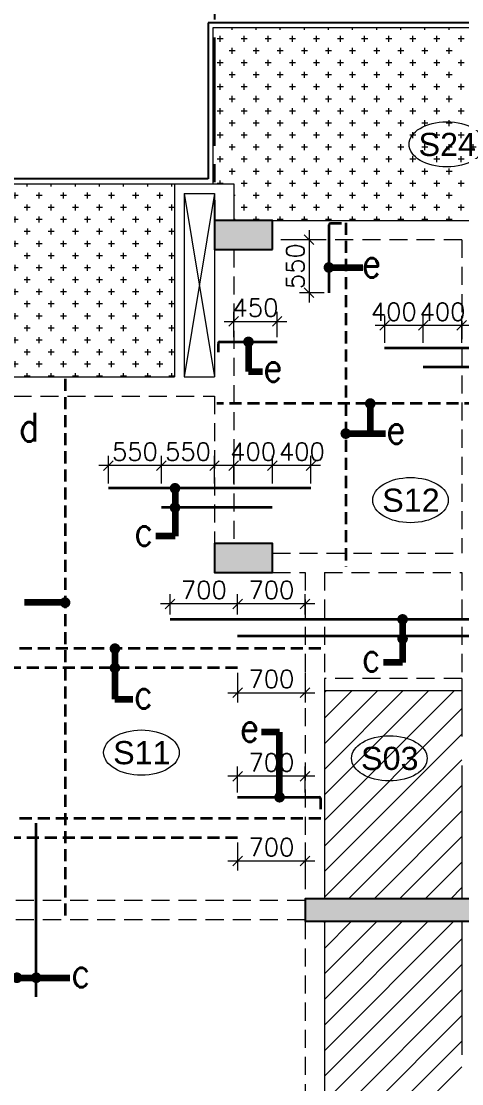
# Model space of a CAD drawing. Header units: millimetres. Extents: x 1255966 to 1543012, y 318612 to 465611.
# Drawn here: x 1285548 to 1290117, y 353858 to 364873 of the extents above; entities that cross this region are included whole.
import ezdxf

# ---------------------------------------------------------------- set-up
doc = ezdxf.new("R2010")
doc.units = ezdxf.units.MM
doc.header["$LTSCALE"] = 500
doc.header["$MEASUREMENT"] = 0
doc.header["$PDMODE"] = 34
for name, pattern in [('CONTINOUS', [0]), ('DASHED2', [0.375, 0.25, -0.125]), ('HIDDEN', [0.375, 0.25, -0.125]), ('PHANTOM2', [1.25, 0.625, -0.125, 0.125, -0.125, 0.125, -0.125]), ('Site$0$CENTER2', [1.125, 0.75, -0.125, 0.125, -0.125])]:
    doc.linetypes.add(name, pattern=pattern)
doc.layers.get('Defpoints').update_dxf_attribs({"lineweight": 0})
for name, color, linetype, lineweight in [('ARROW', 1, 'Continuous', 0), ('CALL', 1, 'Continuous', 18), ('CUT OUT', 1, 'Continuous', 13), ('HATCH', 1, 'Continuous', 5), ('ST-DIM', 1, 'PHANTOM2', 15), ('STC REINF.BOTTOM', 7, 'Continuous', 35), ('TEXT 01', 3, 'Continuous', 15), ('TOWER AREA BEAM..', 3, 'Continuous', 20), ('TOWER COL HATCH', 253, 'Continuous', 20)]:
    doc.layers.add(name, color=color, linetype=linetype, lineweight=lineweight)
for name, color, linetype in [('GRID', 7, 'Continuous'), ('S-COLUMN-HATCH', 253, 'Continuous'), ('S-FRAMING PLAN', 4, 'Continuous'), ('S-T', 3, 'Continuous'), ('TOWER AREA COLUMN.', 6, 'Continuous')]:
    doc.layers.add(name, color=color, linetype=linetype)
doc.layers.add('PROJECTION', color=7, linetype='HIDDEN', true_color=0xff4000)
doc.styles.add('ABHI', font='arial.ttf')
doc.styles.add('ROMANCE', font='romans.shx')
doc.styles.add('S-T', font='romans.shx')
doc.dimstyles.new('GRID DIM', dxfattribs={"dimtxt": 250, "dimasz": 100, "dimexe": 75, "dimexo": 0, "dimgap": 50, "dimtad": 1, "dimdec": 0, "dimzin": 0, "dimdsep": 46, "dimtxsty": 'ROMANCE', "dimblk": 'ARCHTICK', "dimcen": 0, "dimdle": 0.5, "dimclrd": 8, "dimclre": 8, "dimclrt": 3, "dimadec": 0, "dimazin": 0, "dimtfac": 1, "dimtdec": 0, "dimtmove": 0, "dimatfit": 3, "dimldrblk": 'DOT', "dimfxl": 200, "dimtolj": 1, "dimtzin": 0, "dimlwd": -1, "dimlwe": -1, "dimarcsym": 2})
pattern_1 = [(90, (-1381890.62, -304839.69), (-125, 125), [62.5, -187.5]), (180, (-1381859.37, -304808.44), (-125, -125), [62.5, -187.5])]
pattern_2 = [(45, (-1381890.62, -304839.69), (-132.582521, 132.582521), [])]

# ---------------------------------------------------------------- blocks, each defined once
blk = doc.blocks.new('_ArchTick')
at = {"color": 0, "linetype": 'ByBlock', "const_width": 0.15}
blk.add_lwpolyline([(-0.5, -0.5), (0.5, 0.5)], dxfattribs=at)
blk = doc.blocks.new('_Dot')
at = {"color": 0, "linetype": 'ByBlock', "lineweight": -2}
blk.add_line((-0.5, 0), (-1, 0), dxfattribs=at)
at = {"color": 0, "linetype": 'ByBlock', "const_width": 0.5}
blk.add_lwpolyline([(-0.25, 0, 1), (0.25, 0, 1)], format="xyb", close=True, dxfattribs=at)
blk = doc.blocks.new('_Oblique')
at = {"color": 0, "linetype": 'ByBlock', "lineweight": -2}
blk.add_line((-0.5, -0.5), (0.5, 0.5), dxfattribs=at)
blk = doc.blocks.new('*D327')
at = {"layer": 'Defpoints', "color": 0, "linetype": 'ByBlock', "transparency": 16777216}
for p in [(1287792, 358169), (1288492, 358169), (1288492, 357912)]:
    blk.add_point(p, dxfattribs=at)
at = {"layer": 'ST-DIM', "color": 1, "linetype": 'CONTINOUS', "transparency": 16777216}
for p, q in [((1287792, 358119), (1287792, 357812)), ((1288492, 358119), (1288492, 357812)), ((1287692, 357912), (1288592, 357912))]:
    blk.add_line(p, q, dxfattribs=at)
at = {"layer": 'ST-DIM', "color": 1, "linetype": 'ByBlock', "transparency": 16777216, "xscale": 100, "yscale": 100, "zscale": 100, "rotation": 180}
blk.add_blockref('_Oblique', (1287792, 357912), dxfattribs=at)
at = {"layer": 'ST-DIM', "color": 1, "linetype": 'ByBlock', "transparency": 16777216, "xscale": 100, "yscale": 100, "zscale": 100}
blk.add_blockref('_Oblique', (1288492, 357912), dxfattribs=at)
at = {"layer": 'ST-DIM', "color": 3, "linetype": 'ByBlock', "transparency": 16777216, "insert": (1288142, 358054), "char_height": 185, "attachment_point": 5, "style": 'ROMANCE'}
blk.add_mtext('\\A1;700', dxfattribs=at)
blk = doc.blocks.new('*D335')
at = {"layer": 'Defpoints', "color": 0, "linetype": 'ByBlock', "transparency": 16777216}
for p in [(1287792, 356409), (1288492, 356409), (1288492, 356168)]:
    blk.add_point(p, dxfattribs=at)
at = {"layer": 'ST-DIM', "color": 1, "linetype": 'CONTINOUS', "transparency": 16777216}
for p, q in [((1287792, 356359), (1287792, 356068)), ((1288492, 356359), (1288492, 356068)), ((1287692, 356168), (1288592, 356168))]:
    blk.add_line(p, q, dxfattribs=at)
at = {"layer": 'ST-DIM', "color": 1, "linetype": 'ByBlock', "transparency": 16777216, "xscale": 100, "yscale": 100, "zscale": 100, "rotation": 180}
blk.add_blockref('_Oblique', (1287792, 356168), dxfattribs=at)
at = {"layer": 'ST-DIM', "color": 1, "linetype": 'ByBlock', "transparency": 16777216, "xscale": 100, "yscale": 100, "zscale": 100}
blk.add_blockref('_Oblique', (1288492, 356168), dxfattribs=at)
at = {"layer": 'ST-DIM', "color": 3, "linetype": 'ByBlock', "transparency": 16777216, "insert": (1288142, 356310), "char_height": 185, "attachment_point": 5, "style": 'ROMANCE'}
blk.add_mtext('\\A1;700', dxfattribs=at)
blk = doc.blocks.new('*D342')
at = {"layer": 'Defpoints', "color": 0, "linetype": 'ByBlock', "transparency": 16777216}
for p in [(1287792, 357046), (1287792, 356828, 0), (1288492, 356828, 0)]:
    blk.add_point(p, dxfattribs=at)
at = {"layer": 'ST-DIM', "color": 1, "linetype": 'CONTINOUS', "transparency": 16777216}
for p, q in [((1287792, 356878), (1287792, 357146)), ((1288492, 356878), (1288492, 357146)), ((1288592, 357046), (1287692, 357046))]:
    blk.add_line(p, q, dxfattribs=at)
at = {"layer": 'ST-DIM', "color": 1, "linetype": 'ByBlock', "transparency": 16777216, "xscale": 100, "yscale": 100, "zscale": 100, "rotation": 180}
blk.add_blockref('_Oblique', (1287792, 357046), dxfattribs=at)
at = {"layer": 'ST-DIM', "color": 1, "linetype": 'ByBlock', "transparency": 16777216, "xscale": 100, "yscale": 100, "zscale": 100}
blk.add_blockref('_Oblique', (1288492, 357046), dxfattribs=at)
at = {"layer": 'ST-DIM', "color": 3, "linetype": 'ByBlock', "transparency": 16777216, "insert": (1288142, 357189), "char_height": 185, "attachment_point": 5, "style": 'ROMANCE'}
blk.add_mtext('\\A1;700', dxfattribs=at)
blk = doc.blocks.new('*D343')
at = {"layer": 'Defpoints', "color": 0, "linetype": 'ByBlock', "transparency": 16777216}
for p in [(1287752, 360267), (1287752, 360031, 0), (1288152, 360031, 0)]:
    blk.add_point(p, dxfattribs=at)
at = {"layer": 'ST-DIM', "color": 1, "linetype": 'CONTINOUS', "transparency": 16777216}
for p, q in [((1287752, 360081), (1287752, 360367)), ((1288152, 360081), (1288152, 360367)), ((1288252, 360267), (1287652, 360267))]:
    blk.add_line(p, q, dxfattribs=at)
at = {"layer": 'ST-DIM', "color": 1, "linetype": 'ByBlock', "transparency": 16777216, "xscale": 100, "yscale": 100, "zscale": 100, "rotation": 180}
blk.add_blockref('_Oblique', (1287752, 360267), dxfattribs=at)
at = {"layer": 'ST-DIM', "color": 1, "linetype": 'ByBlock', "transparency": 16777216, "xscale": 100, "yscale": 100, "zscale": 100}
blk.add_blockref('_Oblique', (1288152, 360267), dxfattribs=at)
at = {"layer": 'ST-DIM', "color": 3, "linetype": 'ByBlock', "transparency": 16777216, "insert": (1287952, 360410), "char_height": 185, "attachment_point": 5, "style": 'ROMANCE'}
blk.add_mtext('\\A1;400', dxfattribs=at)
blk = doc.blocks.new('*D344')
at = {"layer": 'Defpoints', "color": 0, "linetype": 'ByBlock', "transparency": 16777216}
for p in [(1288152, 360267), (1288152, 360031, 0), (1288552, 360031, 0)]:
    blk.add_point(p, dxfattribs=at)
at = {"layer": 'ST-DIM', "color": 1, "linetype": 'CONTINOUS', "transparency": 16777216}
for p, q in [((1288152, 360081), (1288152, 360367)), ((1288552, 360081), (1288552, 360367)), ((1288652, 360267), (1288052, 360267))]:
    blk.add_line(p, q, dxfattribs=at)
at = {"layer": 'ST-DIM', "color": 1, "linetype": 'ByBlock', "transparency": 16777216, "xscale": 100, "yscale": 100, "zscale": 100, "rotation": 180}
blk.add_blockref('_Oblique', (1288152, 360267), dxfattribs=at)
at = {"layer": 'ST-DIM', "color": 1, "linetype": 'ByBlock', "transparency": 16777216, "xscale": 100, "yscale": 100, "zscale": 100}
blk.add_blockref('_Oblique', (1288552, 360267), dxfattribs=at)
at = {"layer": 'ST-DIM', "color": 3, "linetype": 'ByBlock', "transparency": 16777216, "insert": (1288458, 360410), "char_height": 185, "attachment_point": 5, "style": 'ROMANCE'}
blk.add_mtext('\\A1;400', dxfattribs=at)
blk = doc.blocks.new('*D345')
at = {"layer": 'Defpoints', "color": 0, "linetype": 'ByBlock', "transparency": 16777216}
for p in [(1287002, 360267), (1287002, 360031, 0), (1287552, 360031, 0)]:
    blk.add_point(p, dxfattribs=at)
at = {"layer": 'ST-DIM', "color": 1, "linetype": 'CONTINOUS', "transparency": 16777216}
for p, q in [((1287002, 360081), (1287002, 360367)), ((1287552, 360081), (1287552, 360367)), ((1287652, 360267), (1286902, 360267))]:
    blk.add_line(p, q, dxfattribs=at)
at = {"layer": 'ST-DIM', "color": 1, "linetype": 'ByBlock', "transparency": 16777216, "xscale": 100, "yscale": 100, "zscale": 100, "rotation": 180}
blk.add_blockref('_Oblique', (1287002, 360267), dxfattribs=at)
at = {"layer": 'ST-DIM', "color": 1, "linetype": 'ByBlock', "transparency": 16777216, "xscale": 100, "yscale": 100, "zscale": 100}
blk.add_blockref('_Oblique', (1287552, 360267), dxfattribs=at)
at = {"layer": 'ST-DIM', "color": 3, "linetype": 'ByBlock', "transparency": 16777216, "insert": (1287277, 360410), "char_height": 185, "attachment_point": 5, "style": 'ROMANCE'}
blk.add_mtext('\\A1;550', dxfattribs=at)
blk = doc.blocks.new('*D346')
at = {"layer": 'Defpoints', "color": 0, "linetype": 'ByBlock', "transparency": 16777216}
for p in [(1286452, 360267), (1286452, 360031, 0), (1287002, 360031, 0)]:
    blk.add_point(p, dxfattribs=at)
at = {"layer": 'ST-DIM', "color": 1, "linetype": 'CONTINOUS', "transparency": 16777216}
for p, q in [((1286452, 360081), (1286452, 360367)), ((1287002, 360081), (1287002, 360367)), ((1287102, 360267), (1286352, 360267))]:
    blk.add_line(p, q, dxfattribs=at)
at = {"layer": 'ST-DIM', "color": 1, "linetype": 'ByBlock', "transparency": 16777216, "xscale": 100, "yscale": 100, "zscale": 100, "rotation": 180}
blk.add_blockref('_Oblique', (1286452, 360267), dxfattribs=at)
at = {"layer": 'ST-DIM', "color": 1, "linetype": 'ByBlock', "transparency": 16777216, "xscale": 100, "yscale": 100, "zscale": 100}
blk.add_blockref('_Oblique', (1287002, 360267), dxfattribs=at)
at = {"layer": 'ST-DIM', "color": 3, "linetype": 'ByBlock', "transparency": 16777216, "insert": (1286727, 360410), "char_height": 185, "attachment_point": 5, "style": 'ROMANCE'}
blk.add_mtext('\\A1;550', dxfattribs=at)
blk = doc.blocks.new('*D347')
at = {"layer": 'Defpoints', "color": 0, "linetype": 'ByBlock', "transparency": 16777216}
for p in [(1287792, 358833), (1287792, 358672, 0), (1288492, 358672, 0)]:
    blk.add_point(p, dxfattribs=at)
at = {"layer": 'ST-DIM', "color": 1, "linetype": 'CONTINOUS', "transparency": 16777216}
for p, q in [((1287792, 358722), (1287792, 358933)), ((1288492, 358722), (1288492, 358933)), ((1288592, 358833), (1287692, 358833))]:
    blk.add_line(p, q, dxfattribs=at)
at = {"layer": 'ST-DIM', "color": 1, "linetype": 'ByBlock', "transparency": 16777216, "xscale": 100, "yscale": 100, "zscale": 100, "rotation": 180}
blk.add_blockref('_Oblique', (1287792, 358833), dxfattribs=at)
at = {"layer": 'ST-DIM', "color": 1, "linetype": 'ByBlock', "transparency": 16777216, "xscale": 100, "yscale": 100, "zscale": 100}
blk.add_blockref('_Oblique', (1288492, 358833), dxfattribs=at)
at = {"layer": 'ST-DIM', "color": 3, "linetype": 'ByBlock', "transparency": 16777216, "insert": (1288142, 358976), "char_height": 185, "attachment_point": 5, "style": 'ROMANCE'}
blk.add_mtext('\\A1;700', dxfattribs=at)
blk = doc.blocks.new('*D348')
at = {"layer": 'Defpoints', "color": 0, "linetype": 'ByBlock', "transparency": 16777216}
for p in [(1287092, 358833), (1287092, 358672, 0), (1287792, 358672, 0)]:
    blk.add_point(p, dxfattribs=at)
at = {"layer": 'ST-DIM', "color": 1, "linetype": 'CONTINOUS', "transparency": 16777216}
for p, q in [((1287092, 358722), (1287092, 358933)), ((1287792, 358722), (1287792, 358933)), ((1287892, 358833), (1286992, 358833))]:
    blk.add_line(p, q, dxfattribs=at)
at = {"layer": 'ST-DIM', "color": 1, "linetype": 'ByBlock', "transparency": 16777216, "xscale": 100, "yscale": 100, "zscale": 100, "rotation": 180}
blk.add_blockref('_Oblique', (1287092, 358833), dxfattribs=at)
at = {"layer": 'ST-DIM', "color": 1, "linetype": 'ByBlock', "transparency": 16777216, "xscale": 100, "yscale": 100, "zscale": 100}
blk.add_blockref('_Oblique', (1287792, 358833), dxfattribs=at)
at = {"layer": 'ST-DIM', "color": 3, "linetype": 'ByBlock', "transparency": 16777216, "insert": (1287442, 358976), "char_height": 185, "attachment_point": 5, "style": 'ROMANCE'}
blk.add_mtext('\\A1;700', dxfattribs=at)
blk = doc.blocks.new('*D279')
at = {"layer": 'Defpoints', "color": 0, "linetype": 'ByBlock', "transparency": 16777216}
for p in [(1288202, 361761), (1287752, 361549), (1288202, 361549)]:
    blk.add_point(p, dxfattribs=at)
at = {"layer": 'ST-DIM', "color": 1, "linetype": 'CONTINOUS', "transparency": 16777216}
for p, q in [((1287752, 361599), (1287752, 361861)), ((1288202, 361599), (1288202, 361861)), ((1287652, 361761), (1288302, 361761))]:
    blk.add_line(p, q, dxfattribs=at)
at = {"layer": 'ST-DIM', "color": 1, "linetype": 'ByBlock', "transparency": 16777216, "xscale": 100, "yscale": 100, "zscale": 100, "rotation": 180}
blk.add_blockref('_Oblique', (1287752, 361761), dxfattribs=at)
at = {"layer": 'ST-DIM', "color": 1, "linetype": 'ByBlock', "transparency": 16777216, "xscale": 100, "yscale": 100, "zscale": 100}
blk.add_blockref('_Oblique', (1288202, 361761), dxfattribs=at)
at = {"layer": 'ST-DIM', "color": 3, "linetype": 'ByBlock', "transparency": 16777216, "insert": (1287977, 361904), "char_height": 185, "attachment_point": 5, "style": 'ROMANCE'}
blk.add_mtext('\\A1;450', dxfattribs=at)
blk = doc.blocks.new('*D280')
at = {"layer": 'Defpoints', "color": 0, "linetype": 'ByBlock', "transparency": 16777216}
for p in [(1289717, 361719), (1289717, 361488, 0), (1290117, 361488, 0)]:
    blk.add_point(p, dxfattribs=at)
at = {"layer": 'ST-DIM', "color": 1, "linetype": 'CONTINOUS', "transparency": 16777216}
for p, q in [((1289717, 361538), (1289717, 361819)), ((1290117, 361538), (1290117, 361819)), ((1290217, 361719), (1289617, 361719))]:
    blk.add_line(p, q, dxfattribs=at)
at = {"layer": 'ST-DIM', "color": 1, "linetype": 'ByBlock', "transparency": 16777216, "xscale": 100, "yscale": 100, "zscale": 100, "rotation": 180}
blk.add_blockref('_Oblique', (1289717, 361719), dxfattribs=at)
at = {"layer": 'ST-DIM', "color": 1, "linetype": 'ByBlock', "transparency": 16777216, "xscale": 100, "yscale": 100, "zscale": 100}
blk.add_blockref('_Oblique', (1290117, 361719), dxfattribs=at)
at = {"layer": 'ST-DIM', "color": 3, "linetype": 'ByBlock', "transparency": 16777216, "insert": (1289917, 361861), "char_height": 185, "attachment_point": 5, "style": 'ROMANCE'}
blk.add_mtext('\\A1;400', dxfattribs=at)
blk = doc.blocks.new('*D281')
at = {"layer": 'Defpoints', "color": 0, "linetype": 'ByBlock', "transparency": 16777216}
for p in [(1289317, 361719), (1289317, 361488, 0), (1289717, 361488, 0)]:
    blk.add_point(p, dxfattribs=at)
at = {"layer": 'ST-DIM', "color": 1, "linetype": 'CONTINOUS', "transparency": 16777216}
for p, q in [((1289317, 361538), (1289317, 361819)), ((1289717, 361538), (1289717, 361819)), ((1289817, 361719), (1289217, 361719))]:
    blk.add_line(p, q, dxfattribs=at)
at = {"layer": 'ST-DIM', "color": 1, "linetype": 'ByBlock', "transparency": 16777216, "xscale": 100, "yscale": 100, "zscale": 100, "rotation": 180}
blk.add_blockref('_Oblique', (1289317, 361719), dxfattribs=at)
at = {"layer": 'ST-DIM', "color": 1, "linetype": 'ByBlock', "transparency": 16777216, "xscale": 100, "yscale": 100, "zscale": 100}
blk.add_blockref('_Oblique', (1289717, 361719), dxfattribs=at)
at = {"layer": 'ST-DIM', "color": 3, "linetype": 'ByBlock', "transparency": 16777216, "insert": (1289411, 361861), "char_height": 185, "attachment_point": 5, "style": 'ROMANCE'}
blk.add_mtext('\\A1;400', dxfattribs=at)
blk = doc.blocks.new('*D302')
at = {"layer": 'Defpoints', "color": 0, "linetype": 'ByBlock', "transparency": 16777216}
for p in [(1288739, 362608), (1288533, 362058), (1288739, 362058)]:
    blk.add_point(p, dxfattribs=at)
at = {"layer": 'ST-DIM', "color": 1, "linetype": 'CONTINOUS', "transparency": 16777216}
for p, q in [((1288533, 362708), (1288533, 361958)), ((1288689, 362608), (1288433, 362608)), ((1288689, 362058), (1288433, 362058))]:
    blk.add_line(p, q, dxfattribs=at)
at = {"layer": 'ST-DIM', "color": 1, "linetype": 'ByBlock', "transparency": 16777216, "xscale": 100, "yscale": 100, "zscale": 100}
for p, rotation in [((1288533, 362608), 90), ((1288533, 362058), 270)]:
    blk.add_blockref('_Oblique', p, dxfattribs=dict(at, rotation=rotation))
at = {"layer": 'ST-DIM', "color": 3, "linetype": 'ByBlock', "transparency": 16777216, "insert": (1288390, 362333), "char_height": 185, "attachment_point": 5, "rotation": 90, "style": 'ROMANCE'}
blk.add_mtext('\\A1;550', dxfattribs=at)
blk = doc.blocks.new('A$Ca8bcdc7a')
at = {"layer": 'HATCH', "ltscale": 10}
h = blk.add_hatch(dxfattribs=at)
h.set_pattern_fill('CROSS', color=1, scale=500, angle=90)
h.set_pattern_definition(pattern_1)
h.paths.add_polyline_path([(18030, 7280), (12925, 7280), (12925, 5660), (13140, 5660), (13140, 5280), (13690, 5280), (18030, 5280)])
h = blk.add_hatch(dxfattribs=at)
h.set_pattern_fill('CROSS', color=1, scale=500, angle=90)
h.set_pattern_definition(pattern_1)
h.paths.add_polyline_path([(12525, 5660), (7860, 5660), (7860, 3660), (9410, 3660), (10160, 3660), (12525, 3660)])
h = blk.add_hatch(dxfattribs=at)
h.set_pattern_fill('ANSI31', color=1, scale=1500)
h.set_pattern_definition(pattern_2)
h.paths.add_polyline_path([(15505, -1755), (15505, -370), (15505, -70), (15505, 405), (14080, 405), (14080, -1755)])
h = blk.add_hatch(dxfattribs=at)
h.set_pattern_fill('ANSI31', color=1, scale=1500)
h.set_pattern_definition(pattern_2)
h.paths.add_polyline_path([(14080, -4145), (15505, -4145), (15505, -3670), (15505, -3370), (15505, -1985), (14080, -1985)])
at = {"layer": 'CUT OUT', "color": 1, "ltscale": 10}
for p, q in [((12625, 5560), (12940, 3660)), ((12940, 5560), (12625, 3660))]:
    blk.add_line(p, q, dxfattribs=at)
at = {"layer": 'S-FRAMING PLAN', "color": 3, "linetype": 'ByBlock', "lineweight": 20, "ltscale": 10}
for p, q in [((12525, 5660), (13140, 5660)), ((12525, 5660), (12525, 3660)), ((13140, 5660), (13140, 5280)), ((12625, 5560), (12625, 3660)), ((12625, 5560), (12940, 5560)), ((12940, 5560), (12940, 5280)), ((13540, 5280), (18230, 5280)), ((12940, 4980), (12940, 3660)), ((10010, 3660), (12525, 3660)), ((12625, 3660), (12940, 3660)), ((14080, 530), (14080, -1755)), ((15505, 530), (15505, -70)), ((15505, 405), (14080, 405)), ((15505, -370), (15505, -1755)), ((14080, -1985), (14080, -4270)), ((15505, -1985), (15505, -3370))]:
    blk.add_line(p, q, dxfattribs=at)
for points in [[(12925, 5660), (12925, 7280), (18030, 7280), (18030, 5280)], [(7860, 5660), (12525, 5660)]]:
    blk.add_lwpolyline(points, dxfattribs=at)
at = {"layer": 'TOWER AREA BEAM..', "color": 3, "linetype": 'HIDDEN', "ltscale": 1.5}
for p, q in [((15505, 5080), (13540, 5080)), ((15505, 5080), (15505, 1830)), ((13140, 4980), (13140, 1930)), ((10010, 3460), (12940, 3460)), ((12940, 3460), (12940, 1930)), ((13540, 1830), (15505, 1830)), ((13540, 1630), (13880, 1630)), ((13880, 1630), (13880, -1755)), ((14080, 1630), (14080, 530)), ((14080, 1630), (15505, 1630)), ((15505, 1630), (15505, 530)), ((15505, 530), (14080, 530)), ((13880, -1770), (7089, -1770)), ((13880, -1970), (7089, -1970)), ((13880, -1985), (13880, -5370))]:
    blk.add_line(p, q, dxfattribs=at)
blk = doc.blocks.new('3tgra')
at = {"layer": 'TOWER COL HATCH'}
h = blk.add_hatch(color=253, dxfattribs=at)
h.dxf.hatch_style = 1
h.paths.add_polyline_path([(1395431, 91122), (1395431, 91422), (1394831, 91422), (1394831, 91122)])
h = blk.add_hatch(color=253, dxfattribs=at)
h.dxf.hatch_style = 1
h.paths.add_polyline_path([(1395431, 87772), (1395431, 88072), (1394831, 88072), (1394831, 87772)])
h = blk.add_hatch(color=253, dxfattribs=at)
h.dxf.hatch_style = 1
h.paths.add_polyline_path([(1397626, 84387), (1395771, 84387), (1395771, 84157), (1397626, 84157)])
at = {"layer": 'TOWER AREA COLUMN.', "color": 4}
for points in [[(1395431, 91122), (1395431, 91422), (1394831, 91422), (1394831, 91122)], [(1395431, 87772), (1395431, 88072), (1394831, 88072), (1394831, 87772)], [(1397626, 84387), (1395771, 84387), (1395771, 84157), (1397626, 84157)]]:
    blk.add_lwpolyline(points, close=True, dxfattribs=at)

msp = doc.modelspace()

# ---------------------------------------------------------------- linework, layer by layer
at = {"layer": 'CALL', "color": 200, "linetype": 'Continuous', "ltscale": 10}
for centre in [(1289961.9, 363596.6, -1.8), (1289585, 359908), (1286794.5, 357290.9, 1.8), (1289365.5, 357231.6, 1.8)]:
    msp.add_ellipse(centre, major_axis=(392.2, 0), ratio=0.597584, dxfattribs=at)
at = {"layer": 'GRID', "color": 16, "linetype": 'Site$0$CENTER2', "ltscale": 3}
msp.add_lwpolyline([(1287551.6, 369767.3), (1287551.6, 362807.9)], dxfattribs=at)
at = {"layer": 'PROJECTION', "ltscale": 750}
msp.add_lwpolyline([(1305696.6, 364857.9), (1300491.6, 364857.9), (1300491.6, 362932.9), (1299906.6, 362932.9), (1299906.6, 363287.9), (1293276.6, 363287.9), (1293276.6, 362932.9), (1292691.6, 362932.9), (1292691.6, 364857.9), (1287486.6, 364857.9), (1287486.6, 363237.9), (1282596.6, 363237.9)], dxfattribs=at)
at = {"layer": 'STC REINF.BOTTOM', "color": 4, "linetype": 'Continuous'}
for p, q in [((1288738.7, 362763.7), (1288738.7, 362057.9)), ((1288753.7, 362778.7), (1288867.8, 362778.7)), ((1287591.7, 361533.7), (1287591.7, 361443.3)), ((1287606.7, 361548.7), (1288201.6, 361548.7)), ((1289316.6, 361488.5, 0), (1291316.6, 361488.5, 0)), ((1289716.6, 361288.5, 0), (1290816.6, 361288.5, 0)), ((1288551.7, 360031, 0), (1286451.6, 360031, 0)), ((1288151.7, 359831, 0), (1287001.6, 359831, 0)), ((1291316.6, 358671.9, 0), (1287091.6, 358671.9, 0)), ((1290816.6, 358496.9, 0), (1287791.6, 358496.9, 0)), ((1287791.6, 356828.4, 0), (1288638.1, 356828.4, 0)), ((1288653.1, 356813.4, 0), (1288653.1, 356705.7, 0)), ((1285703, 354757.9), (1285703, 356557.9))]:
    msp.add_line(p, q, dxfattribs=at)
at = {"layer": 'STC REINF.BOTTOM', "color": 4, "linetype": 'DASHED2'}
for p, q in [((1288913.7, 362783.6), (1288913.7, 359217.3)), ((1286002.3, 361164.7, 0), (1286002.3, 355582.2, 0)), ((1290269.6, 360909.3, 0), (1287577, 360909.3)), ((1288656.1, 358368.7, 0), (1284058.2, 358368.7)), ((1287791.6, 358168.7, 0), (1284921.6, 358168.7, 0)), ((1288656.1, 356609, 0), (1281537.5, 356609)), ((1287791.6, 356409, 0), (1282700.9, 356409, 0))]:
    msp.add_line(p, q, dxfattribs=at)
at = {"layer": 'STC REINF.BOTTOM', "color": 4, "linetype": 'Continuous'}
for centre, start, end in [((1288753.7, 362763.7), 90, 180), ((1287606.7, 361533.7), 90, 180), ((1288638.1, 356813.4, 0), 0, 90)]:
    msp.add_arc(centre, 15, start, end, dxfattribs=at)

# ---------------------------------------------------------------- block references
at = {"layer": 'CUT OUT', "color": 4}
msp.add_blockref('3tgra', (-107279, 271386.2), dxfattribs=at)
at = {"layer": 'S-COLUMN-HATCH', "color": 4, "ltscale": 10}
msp.add_blockref('A$Ca8bcdc7a', (1274611.6, 357527.7), dxfattribs=at)

# ---------------------------------------------------------------- texts
at = {"layer": 'S-T', "color": 2, "linetype": 'Continuous', "ltscale": 10, "style": 'S-T', "width": 0.85}
for s, p in [('e', (1289080.5, 362216.1)), ('e', (1288058.6, 361136.1)), ('d', (1285526, 360515)), ('e', (1289335.4, 360492.4)), ('c', (1286719.9, 359435.5)), ('c', (1289080.4, 358132.4)), ('c', (1286715.8, 357748.1)), ('e', (1287815.6, 357402.6)), ('c', (1286067.7, 354858.4))]:
    msp.add_text(s, height=300, dxfattribs=at).set_placement(p)
at = {"layer": 'TEXT 01', "color": 2, "linetype": 'Continuous', "style": 'ABHI'}
for s, p in [('S24', (1289668.1, 363476, -1.8)), ('S12', (1289291.2, 359787.4, 0)), ('S11', (1286500.7, 357170.3, 1.7)), ('S03', (1289071.7, 357111, 1.7))]:
    msp.add_text(s, height=240, dxfattribs=at).set_placement(p)

# ---------------------------------------------------------------- dimensions: what is measured, and where the dimension line sits
at = {"layer": 'ST-DIM', "linetype": 'ByBlock'}
for base, p1, p2, angle, picture, middle in [((1288532.7, 362057.9), (1288738.7, 362607.9), (1288738.7, 362057.9), 270, '*D302', (1288532.7, 362332.9)), ((1286451.6, 360267.3, 0), (1287001.6, 360031, 0), (1286451.6, 360031, 0), 180, '*D346', (1286726.6, 360267.3, 0)), ((1287001.6, 360267.3, 0), (1287551.6, 360031, 0), (1287001.6, 360031, 0), 180, '*D345', (1287276.6, 360267.3, 0)), ((1287751.7, 360267.3, 0), (1288151.7, 360031, 0), (1287751.7, 360031, 0), 180, '*D343', (1287951.7, 360267.3, 0)), ((1288151.7, 360267.3, 0), (1288551.7, 360031, 0), (1288151.7, 360031, 0), 180, '*D344', (1288458.3, 360267.3, 0)), ((1287091.6, 358833.3, 0), (1287791.6, 358671.9, 0), (1287091.6, 358671.9, 0), 180, '*D348', (1287441.6, 358833.3, 0)), ((1287791.6, 358833.3, 0), (1288491.6, 358671.9), (1287791.6, 358671.9, 0), 180, '*D347', (1288141.6, 358833.3, 0)), ((1287791.6, 357046.2, 0), (1288491.6, 356828.4), (1287791.6, 356828.4), 180, '*D342', (1288141.6, 357046.2, 0))]:
    dim = msp.add_linear_dim(base=base, p1=p1, p2=p2, angle=angle, dimstyle='GRID DIM', override={"dimtxt": 185, "dimexe": 100, "dimexo": 50, "dimblk1": 'Oblique', "dimblk2": 'Oblique', "dimsah": 1, "dimdle": 100, "dimclrd": 1, "dimclre": 1}, dxfattribs=at)
    dim.commit()
    dim.dimension.update_dxf_attribs({"geometry": picture, "text_midpoint": middle, "dimtype": 160})
for base, p1, p2, picture, middle in [((1288201.6, 361761.5), (1287751.6, 361548.7), (1288201.6, 361548.7), '*D279', (1287976.6, 361761.5)), ((1289316.6, 361719), (1289716.6, 361488.5, 0), (1289316.6, 361488.5, 0), '*D281', (1289411, 361719)), ((1289716.6, 361719), (1290116.6, 361488.5, 0), (1289716.6, 361488.5, 0), '*D280', (1289916.6, 361719)), ((1288491.6, 357911.7, 0), (1287791.6, 358168.7, 0), (1288491.6, 358168.7, 0), '*D327', (1288141.6, 357911.7, 0))]:
    dim = msp.add_linear_dim(base=base, p1=p1, p2=p2, dimstyle='GRID DIM', override={"dimtxt": 185, "dimexe": 100, "dimexo": 50, "dimblk1": 'Oblique', "dimblk2": 'Oblique', "dimsah": 1, "dimdle": 100, "dimclrd": 1, "dimclre": 1}, dxfattribs=at)
    dim.commit()
    dim.dimension.update_dxf_attribs({"geometry": picture, "text_midpoint": middle, "dimtype": 160})
dim = msp.add_linear_dim(base=(1288491.6, 356168), p1=(1287791.6, 356409), p2=(1288491.6, 356409), dimstyle='GRID DIM', override={"dimtxt": 185, "dimexe": 100, "dimexo": 50, "dimblk1": 'Oblique', "dimblk2": 'Oblique', "dimsah": 1, "dimdle": 100, "dimclrd": 1, "dimclre": 1}, dxfattribs=at)
dim.commit()
dim.dimension.update_dxf_attribs({"geometry": '*D335', "text_midpoint": (1288141.6, 356310.5)})

# ---------------------------------------------------------------- leaders
at = {"layer": 'ARROW', "linetype": 'ByBlock'}
for points in [[(1288738.7, 362320.3), (1289090.8, 362320.3)], [(1287904.2, 361548.7), (1287904.2, 361242.3), (1288050.7, 361242.3)], [(1289167.8, 360909.3, 0), (1289167.8, 360598.1, 0), (1289325.1, 360598.1, 0)], [(1288913.7, 360598.1, 0), (1289325.1, 360598.1, 0)], [(1287142.4, 360031, 0), (1287142.4, 359535.3, 0), (1286945.1, 359535.3, 0)], [(1287142.4, 359831, 0), (1287142.4, 359535.3, 0), (1286945.1, 359535.3, 0)], [(1286002.3, 358846, 0), (1285581.9, 358846, 0)], [(1289502.9, 358671.9, 0), (1289502.9, 358225.4, 0), (1289305.6, 358225.4, 0)], [(1289502.9, 358471.9, 0), (1289502.9, 358225.4, 0), (1289305.6, 358225.4, 0)], [(1286519.1, 358368.7, 0), (1286519.1, 357845, 0), (1286703.9, 357845, 0)], [(1286519.1, 358168.7, 0), (1286519.1, 357845, 0), (1286703.9, 357845, 0)], [(1288226.9, 356828.4, 0), (1288226.9, 357502.8, 0), (1288040, 357502.8, 0)], [(1285503, 354956.9), (1285850.8, 354956.9)], [(1285703, 354956.9), (1286050.8, 354956.9)]]:
    msp.add_leader(points, dimstyle='GRID DIM', override={"dimasz": 110, "dimtad": 0, "dimclrd": 1, "dimlwd": 65534}, dxfattribs=at)

doc.saveas('drawing.dxf')
